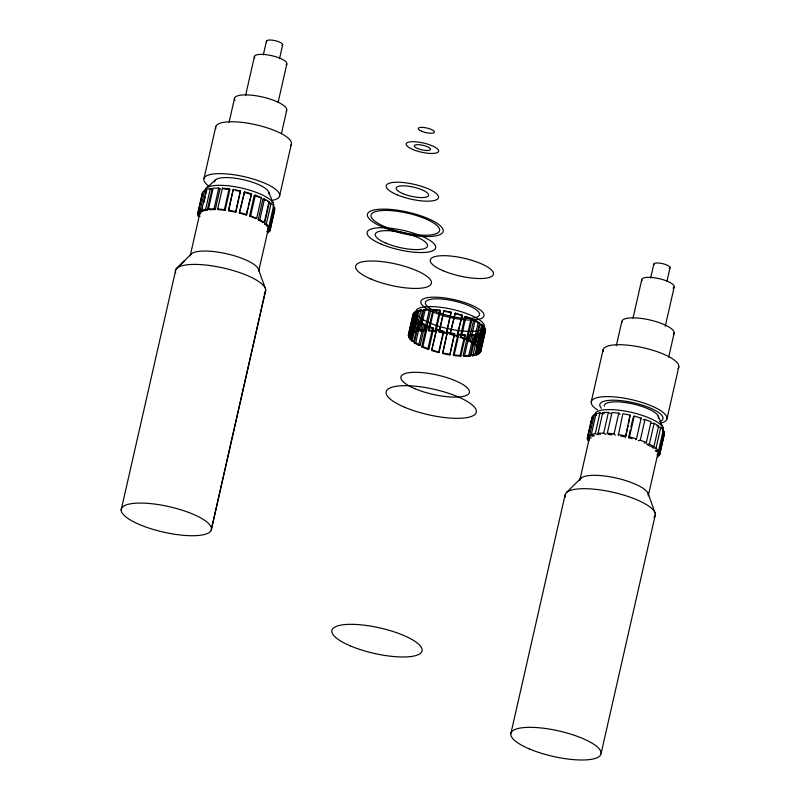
<?xml version="1.0" encoding="UTF-8"?>
<svg xmlns="http://www.w3.org/2000/svg" width="800" height="800" viewBox="0 0 800 800"><rect width="100%" height="100%" fill="white"/><g stroke="black" fill="none" stroke-linecap="round" stroke-linejoin="round"><path stroke-width="1.2" d="M211.22 530.18A46.22 13.05 12.8 0 0 148.07 503.38A46.22 13.05 12.8 0 0 139.66 524.62A46.22 13.05 12.8 0 0 211.22 530.18L265.22 291.97M121.16 509.93L175.85 269.5L190.93 254.31M204.04 178.29L215.83 126.41M199.99 216.44L197.99 216.06L197.63 213.85L202.35 193.09L202.71 195.3M202.69 208.14L201.9 211.6A35.12 9.92 12.8 0 0 200.01 213.27L198.08 212.72L202.8 191.96L204.69 190.29L206.62 190.85L205.83 194.31M198.08 212.72L199.97 211.05L204.69 190.29M200.15 211.93L190.18 255.86A35.12 9.92 12.8 0 1 225.71 253.56A35.12 9.92 12.8 0 1 258.77 270.95M201.68 210.28L206.39 189.53L210.35 188.56L212.02 189.23L207.3 209.98A35.12 9.92 12.8 0 0 203.35 210.95L201.68 210.28L205.63 209.31L207.3 209.98M204 202.38L205.31 196.61M205.63 209.31L210.35 188.56M208.43 208.98L213.14 188.23L218.77 188.06L220.03 188.78L215.31 209.54L209.68 209.7L208.43 208.98L214.06 208.81L215.31 209.54M229.07 122.3L234.57 98.08M214.06 208.81L218.77 188.06M217.67 208.95L222.39 188.2L229.14 188.85L229.85 189.55L225.14 210.3A35.12 9.92 12.8 0 0 218.38 209.65L217.67 208.95L224.43 209.6L225.14 210.3M245.53 95.69L254.47 56.35M224.43 209.6L229.14 188.85M263.34 54.83L266.48 41M228.51 210.2L233.22 189.44L240.44 190.84L235.82 212.21A35.12 9.92 12.8 0 0 228.6 210.81L228.51 210.2L235.72 211.59L235.82 212.21M228.6 210.81L233.22 189.44M235.72 211.59L240.44 190.84M239.34 213.05L244.58 191.84L251.55 193.85L246.32 215.06A35.12 9.92 12.8 0 0 239.34 213.05L244.58 191.84M279.5 58.72L282.65 44.88M246.32 215.06L247.89 208.14M248.41 205.84L251.55 193.85M249.55 216.16L254.26 195.41L255.35 195.14L261.4 197.57L256.69 218.33L255.6 218.59A35.12 9.92 12.8 0 0 249.55 216.16L250.64 215.9L256.69 218.33M250.64 215.9L255.35 195.14M278.13 102.26L286.8 64.12M258.22 219.84L262.94 199.09L264.49 199.04L269.02 201.65L264.31 222.4L262.75 222.45A35.12 9.92 12.8 0 0 258.22 219.84L259.78 219.8L264.31 222.4M259.78 219.8L264.49 199.04M281.43 133.6L286.66 110.59M264.51 223.73L269.23 202.97L271.09 203.15L273.66 205.68L268.95 226.44L267.08 226.26A35.12 9.92 12.8 0 0 264.51 223.73L266.38 223.9L268.95 226.44M266.38 223.9L271.09 203.15M266.77 231.7A35.12 9.92 12.8 0 0 267.78 230.6L268.31 228.3M268.35 230.52L267.82 232.83L269.71 231.16L274.43 210.41M269.8 227.82L274.52 207.07L274.88 209.28L270.16 230.03L268.17 229.64A35.12 9.92 12.8 0 0 267.81 227.43L269.8 227.82L270.16 230.03M279.47 196.41L291.26 144.53M211.48 528.85L265.7 290.08M408.31 335.11L413.02 314.36L415.02 314.75A35.12 9.92 12.8 0 0 415.37 316.95L410.66 337.71L408.66 337.32L408.31 335.11L410.3 335.5A35.12 9.92 12.8 0 0 410.66 337.71M408.75 333.98L413.47 313.23L415.36 311.56L417.29 312.12L412.57 332.87A35.12 9.92 12.8 0 0 410.68 334.54L408.75 333.98L410.65 332.31L415.36 311.56M408.66 337.32L413.38 316.57L413.02 314.36M409.52 338.7L414.23 317.95L416.1 318.13A35.12 9.92 12.8 0 0 418.67 320.66L413.95 341.42L412.09 341.24L409.52 338.7L411.38 338.88A35.12 9.92 12.8 0 0 413.95 341.42M410.3 335.5L415.02 314.75M410.68 334.54L415.4 313.78A35.12 9.92 12.8 0 1 417.29 312.12M412.35 331.54L417.07 310.79L421.02 309.83L422.69 310.5L417.98 331.25A35.12 9.92 12.8 0 0 414.02 332.21L412.35 331.54L416.31 330.58L417.98 331.25M411.38 338.88L416.1 318.13M414.02 332.21L418.74 311.46A35.12 9.92 12.8 0 1 422.69 310.5M412.09 341.24L416.8 320.48L414.23 317.95M416.31 330.58L421.02 309.83M414.16 342.74L418.87 321.98L420.43 321.94A35.12 9.92 12.8 0 0 424.96 324.55L420.25 345.3L418.69 345.35L414.16 342.74L415.72 342.69A35.12 9.92 12.8 0 0 420.25 345.3M415.72 342.69L420.43 321.94M419.1 330.25L423.82 309.5L429.45 309.33L430.7 310.05L425.98 330.8L420.35 330.97L419.1 330.25L424.73 330.08L425.98 330.8M420.35 330.97L425.07 310.22L430.7 310.05M418.69 345.35L423.41 324.59L418.87 321.98M424.73 330.08L429.45 309.33M421.78 346.82L426.49 326.06L427.59 325.8A35.12 9.92 12.8 0 0 433.63 328.22L428.92 348.98L427.83 349.24L421.78 346.82L422.87 346.55A35.12 9.92 12.8 0 0 428.92 348.98M422.87 346.55L427.59 325.8M428.35 330.22L435.1 330.87L435.81 331.57A35.12 9.92 12.8 0 0 429.06 330.92L428.35 330.22L433.06 309.47L439.81 310.11L440.52 310.81L431.63 350.54L438.6 352.55L439.12 352.09L443.84 331.34A35.12 9.92 12.8 0 1 436.87 329.33L436.34 329.79L443.32 331.8L443.84 331.34M429.06 330.92L433.77 310.17L433.06 309.47M427.83 349.24L432.54 328.49L433.63 328.22M435.1 330.87L439.81 310.11M431.63 350.54L436.87 329.33M439.18 331.46L443.89 310.71L451.11 312.11L446.49 333.47A35.12 9.92 12.8 0 0 439.28 332.07L439.18 331.46L446.39 332.86L446.49 333.47M439.28 332.07L443.89 310.71M438.6 352.55L443.32 331.8M446.39 332.86L451.11 312.11M442.65 352.94L447.36 332.18A35.12 9.92 12.8 0 0 454.58 333.58L449.96 354.94L442.74 353.55L442.65 352.94A35.12 9.92 12.8 0 0 449.86 354.33L449.96 354.94M442.74 353.55L447.36 332.18M450.01 334.32L455.25 313.1L462.23 315.11L456.99 336.33A35.12 9.92 12.8 0 0 450.01 334.32L455.25 313.1M449.86 354.33L454.58 333.58M456.99 336.33L462.23 315.11M453.33 354.84L458.04 334.09A35.12 9.92 12.8 0 0 464.8 334.73L465.51 335.43L460.79 356.19L454.04 355.54L453.33 354.84A35.12 9.92 12.8 0 0 460.08 355.49L460.79 356.19M454.04 355.54L458.76 334.79L458.04 334.09M460.22 337.43L464.93 316.68L466.03 316.41L472.08 318.84L467.36 339.59L466.27 339.86A35.12 9.92 12.8 0 0 460.22 337.43L461.31 337.16L467.36 339.59M461.31 337.16L466.03 316.41M460.08 355.49L464.8 334.73M466.27 339.86L470.98 319.11L472.08 318.84M463.16 355.61L467.87 334.85A35.12 9.92 12.8 0 0 473.5 334.69L474.75 335.41L470.04 356.16L464.41 356.33L463.16 355.61A35.12 9.92 12.8 0 0 468.79 355.44L470.04 356.16M464.41 356.33L469.12 335.57L467.87 334.85M468.89 341.11L473.61 320.35L475.16 320.31L479.69 322.92L474.98 343.67L473.42 343.72A35.12 9.92 12.8 0 0 468.89 341.11L470.45 341.06L474.98 343.67M470.45 341.06L475.16 320.31M468.79 355.44L473.5 334.69M473.42 343.72L478.14 322.96A35.12 9.92 12.8 0 0 473.61 320.35M471.16 355.16L475.88 334.4A35.12 9.92 12.8 0 0 479.83 333.44L481.5 334.11L476.79 354.86L472.83 355.83L471.16 355.16A35.12 9.92 12.8 0 0 475.12 354.19L476.79 354.86M475.19 344.99L477.05 345.17L479.62 347.7L477.76 347.52A35.12 9.92 12.8 0 0 475.19 344.99L479.9 324.24L481.77 324.42L484.34 326.95L478.84 350.91L480.83 351.29L485.55 330.54L485.19 328.33L483.2 327.95L478.48 348.7A35.12 9.92 12.8 0 1 478.84 350.91M472.83 355.83L477.55 335.08L481.5 334.11M477.05 345.17L481.77 324.42M475.12 354.19L479.83 333.44M477.76 347.52L482.47 326.77A35.12 9.92 12.8 0 0 479.9 324.24M476.57 353.54L481.28 332.79A35.12 9.92 12.8 0 0 483.17 331.12L485.1 331.67L480.39 352.43L478.49 354.09L476.57 353.54A35.12 9.92 12.8 0 0 478.46 351.87L483.17 331.12M478.49 354.09L483.21 333.34L485.1 331.67M480.83 351.29L480.48 349.09L485.19 328.33M510.82 733.79L565.04 495.13M591.25 401.81L603.03 349.93M587.62 440.33L587.27 438.12L591.98 417.37L592.34 419.58M591.2 438L587.71 436.99L592.43 416.24L594.32 414.57L596.64 415.24M587.71 436.99L589.6 435.32L594.32 414.57M588.48 441.72L589.26 438.26M589.75 436.4L579.8 480.21A35.12 9.92 12.8 0 1 616.57 478.11A35.12 9.92 12.8 0 1 648.22 495.92M594.33 435.77L591.31 434.55L596.03 413.8L599.98 412.84L603 414.05M591.31 434.55L595.26 433.59L599.98 412.84M616.3 345.79L621.8 321.58M600.33 434.56L598.06 433.26L602.78 412.51L608.4 412.34L610.67 413.64M605.96 434.39L603.69 433.09L608.4 412.34M633.02 318.08L641.75 279.65M611.97 434.82L608.59 434.5L607.3 433.23L612.02 412.48L618.77 413.12L620.06 414.39M615.34 435.14L614.06 433.88L618.77 413.12M650.66 277.97L653.81 264.13M618.31 435.58L622.85 413.72L630.07 415.12L628.67 423.14M620.72 436.04L625.53 436.97L630.07 415.12M625.53 436.97L628.15 425.45M632.04 438.71L628.55 437.7L630.38 429.63M630.91 427.32L633 418.1M628.55 437.7L629.5 436.87L634.21 416.11L641.18 418.12L636.47 438.88L635.52 439.71M666.91 281.52L670.05 267.69M665.24 326.4L674.25 286.76M638.29 440.66L640.27 440.17L644.99 419.42L651.03 421.85L646.32 442.6L644.34 443.08M668.66 357.25L674.16 333.04M654.12 423.32L658.65 425.93L653.94 446.68L649.41 444.07L654.12 423.32L651.31 423.4M663.33 429.51L658.58 450.71L656.01 448.18L660.73 427.43L658.47 427.21M648.4 495.23L658.08 452.64M659.79 454.3L659.43 452.1L664.15 431.34L664.51 433.55L659.79 454.3L657.39 453.84M667 418.84L678.78 366.95M657.45 457.1L659.34 455.44L664.06 434.68M601.08 753.55L655.3 514.89M258.78 270.63L268.17 229.64M175.85 269.5L184.58 260.68L177.32 267.86M566.47 492.55L580.89 478.24M205.86 188.59L215.9 179.57M633.27 416.95L634.21 416.11M640.24 418.96L641.18 418.12M260.31 197.84L261.4 197.57M643.01 419.9L644.99 419.42M267.47 201.7L269.02 201.65M423.41 324.59L424.96 324.55M478.14 322.96L479.69 322.92M469.12 335.57L474.75 335.41M656.78 425.98L658.65 425.93M598.06 433.26L603.69 433.09M646.59 444.16L649.41 444.07M651.12 446.76L653.94 446.68M218.71 188.77L220.03 188.78M416.8 320.48L418.67 320.66M482.47 326.77L484.34 326.95M458.76 334.79L465.51 335.43M607.3 433.23L614.06 433.88M652.63 447.86L656.01 448.18M655.2 450.39L658.58 450.71M197.63 213.85L199.63 214.23A35.12 9.92 12.8 0 0 199.67 215.58M413.38 316.57L415.37 316.95M485.55 330.54L483.55 330.15A35.12 9.92 12.8 0 0 483.2 327.95M447.46 332.79L454.68 334.19M478.48 348.7L480.48 349.09M618.14 434.47L625.35 435.87M587.27 438.12L589.67 438.59M655.83 451.4L659.43 452.1M239.86 212.59L246.84 214.6M199.97 211.05L201.9 211.6M267.78 230.6L269.71 231.16M413.47 313.23L415.4 313.78M481.28 332.79L483.21 333.34M450.54 333.86L457.51 335.87M410.65 332.31L412.57 332.87M478.46 351.87L480.39 352.43M629.5 436.87L636.47 438.88M589.6 435.32L593.09 436.33M657.02 454.77L659.34 455.44M417.07 310.79L418.74 311.46M475.88 334.4L477.55 335.08M426.49 326.06L432.54 328.49M640.27 440.17L646.32 442.6M595.26 433.59L598.29 434.8M423.82 309.5L425.07 310.22M602.78 412.51L604.29 413.37M647.5 444.68L650.22 446.24M660.73 427.43L663.3 429.96M222.39 188.2L223.1 188.9M658.23 416.11L663.03 427.69M268.75 192.26L272.96 202.59M258.76 270.17L265.16 287.98M648.1 493.4L655.15 513.2M597.55 409.97A38.82 10.96 12.8 0 1 604.38 396.67A38.82 10.96 12.8 0 1 654.62 407.33A38.82 10.96 12.8 0 1 660.12 423.24M603.16 351.68A38.82 10.96 12.8 0 1 643.04 347.68A38.82 10.96 12.8 0 1 678 368.52M621.94 322.71A26.81 7.57 12.8 0 1 649.86 319.98A26.81 7.57 12.8 0 1 673.36 334.52M642 280.72A16.64 4.7 12.8 0 1 659.75 278.79A16.64 4.7 12.8 0 1 673.02 288.17M654.05 264.86A8.32 2.35 12.8 0 1 662.8 263.7A8.32 2.35 12.8 0 1 669.2 268.5M439.12 352.09A35.12 9.92 12.8 0 1 432.15 350.08M433.77 310.17A35.12 9.92 12.8 0 1 440.52 310.81M443.99 311.32A35.12 9.92 12.8 0 1 451.21 312.72M454.73 313.56A35.12 9.92 12.8 0 1 461.7 315.58M464.93 316.68A35.12 9.92 12.8 0 1 470.98 319.11M594.73 415.22A35.12 9.92 12.8 0 1 631.5 412.39A35.12 9.92 12.8 0 1 662.8 430.84M604.31 406.27A27.73 7.83 12.8 0 1 632.37 403.82A27.73 7.83 12.8 0 1 658.33 418.1M565.26 497.08A46.22 13.05 12.8 0 1 613.42 492.37A46.22 13.05 12.8 0 1 653.92 517.43M601.39 408.33A32.35 9.13 12.8 0 1 633.66 402.78A32.35 9.13 12.8 0 1 659.65 421.7M266.8 42.03A8.32 2.35 12.8 0 1 275.03 40.64A8.32 2.35 12.8 0 1 282 45.46M254.7 57.87A16.64 4.7 12.8 0 1 271.56 55.63A16.64 4.7 12.8 0 1 286.1 64.94M234.95 100.54A26.81 7.57 12.8 0 1 260.75 96.62A26.81 7.57 12.8 0 1 286.23 111.3M208.37 185.72A38.82 10.96 12.8 0 1 218.84 173.64A38.82 10.96 12.8 0 1 268.12 184.77A38.82 10.96 12.8 0 1 272.75 200.27M215.79 128.71A38.82 10.96 12.8 0 1 255.67 124.71A38.82 10.96 12.8 0 1 290.64 145.54M205.1 190.94A35.12 9.92 12.8 0 1 241.87 188.12A35.12 9.92 12.8 0 1 273.17 206.57M214.68 181.99A27.73 7.83 12.8 0 1 242.74 179.55A27.73 7.83 12.8 0 1 268.69 193.82M206.15 191.13A35.12 9.92 12.8 0 1 206.62 190.85M211.18 189.37A35.12 9.92 12.8 0 1 212.02 189.23M224.32 188.98A35.12 9.92 12.8 0 1 229.85 189.55M235.56 190.44A35.12 9.92 12.8 0 1 240.54 191.45M244.06 192.3A35.12 9.92 12.8 0 1 251.03 194.31M254.26 195.41A35.12 9.92 12.8 0 1 258.88 197.21M262.94 199.09A35.12 9.92 12.8 0 1 265.35 200.39M269.23 202.97A35.12 9.92 12.8 0 1 270 203.62M175.63 272.81A46.22 13.05 12.8 0 1 223.79 268.09A46.22 13.05 12.8 0 1 264.29 293.16M433.77 312.28A32.35 9.13 12.8 0 0 483.86 316.16A32.35 9.13 12.8 0 0 439.66 297.41A32.35 9.13 12.8 0 0 433.77 312.28M443.2 270.77A32.35 9.13 12.8 0 0 493.29 274.66A32.35 9.13 12.8 0 0 449.09 255.9A32.35 9.13 12.8 0 0 443.2 270.77M350.34 645.89A46.22 13.05 12.8 0 0 421.89 651.44A46.22 13.05 12.8 0 0 358.74 624.64A46.22 13.05 12.8 0 0 350.34 645.89M404.56 407.23A46.22 13.05 12.8 0 0 476.11 412.79A46.22 13.05 12.8 0 0 412.97 385.99A46.22 13.05 12.8 0 0 404.56 407.23M414.88 388.68A35.12 9.92 12.8 0 0 469.26 392.9A35.12 9.92 12.8 0 0 421.27 372.54A35.12 9.92 12.8 0 0 414.88 388.68M429.81 322.97A35.12 9.92 12.8 0 0 484.19 327.19A35.12 9.92 12.8 0 0 436.2 306.82A35.12 9.92 12.8 0 0 429.81 322.97M436.44 311.75A27.73 7.83 12.8 0 0 479.37 315.09A27.73 7.83 12.8 0 0 441.48 299.01A27.73 7.83 12.8 0 0 436.44 311.75M529.3 748.9A46.22 13.05 12.8 0 0 600.85 754.45A46.22 13.05 12.8 0 0 537.7 727.65A46.22 13.05 12.8 0 0 529.3 748.9M371.14 279.11A38.82 10.96 12.8 0 0 431.25 283.77A38.82 10.96 12.8 0 0 378.2 261.26A38.82 10.96 12.8 0 0 371.14 279.11M382.93 227.23A38.82 10.96 12.8 0 0 443.03 231.89A38.82 10.96 12.8 0 0 389.99 209.38A38.82 10.96 12.8 0 0 382.93 227.23M381.13 244.1A35.12 9.92 12.8 0 0 435.51 248.32A35.12 9.92 12.8 0 0 387.52 227.95A35.12 9.92 12.8 0 0 381.13 244.1M385.06 226.81A35.12 9.92 12.8 0 0 439.44 231.03A35.12 9.92 12.8 0 0 391.45 210.66A35.12 9.92 12.8 0 0 385.06 226.81M385.93 243.16A26.81 7.57 12.8 0 0 427.43 246.38A26.81 7.57 12.8 0 0 390.81 230.84A26.81 7.57 12.8 0 0 385.93 243.16M396.93 194.74A26.81 7.57 12.8 0 0 438.43 197.96A26.81 7.57 12.8 0 0 401.81 182.41A26.81 7.57 12.8 0 0 396.93 194.74M412.82 149.48A16.64 4.7 12.8 0 0 438.57 151.48A16.64 4.7 12.8 0 0 415.84 141.83A16.64 4.7 12.8 0 0 412.82 149.48M417.61 148.54A8.32 2.35 12.8 0 0 430.49 149.54A8.32 2.35 12.8 0 0 419.13 144.71A8.32 2.35 12.8 0 0 417.61 148.54M421.54 131.24A8.32 2.35 12.8 0 0 434.42 132.24A8.32 2.35 12.8 0 0 423.06 127.42A8.32 2.35 12.8 0 0 421.54 131.24M402.79 193.59A16.64 4.7 12.8 0 0 428.55 195.59A16.64 4.7 12.8 0 0 405.82 185.94A16.64 4.7 12.8 0 0 402.79 193.59"/></g></svg>
